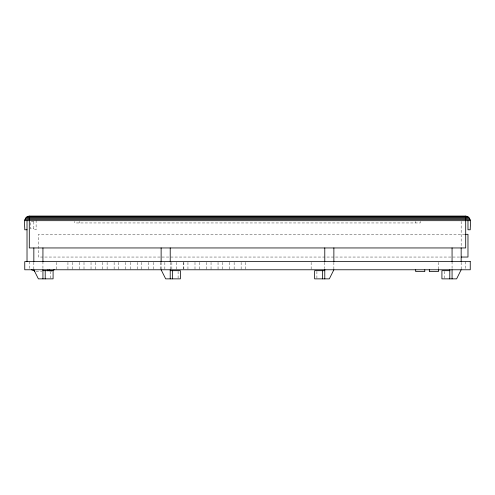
<?xml version="1.0" encoding="UTF-8"?>
<svg xmlns="http://www.w3.org/2000/svg" width="495" height="495" viewBox="0 0 495 495"><rect width="100%" height="100%" fill="white"/><g stroke="black" fill="none" stroke-linecap="round" stroke-linejoin="round"><path stroke-width="0.37" stroke-dasharray="2.48 1.86" d="M33.839 221.587L30.628 221.587L30.628 228.863L33.839 228.863M464.947 234.314L38.387 234.314L38.387 257.047L461.161 257.047M36.116 271.594L41.778 271.594M465.702 261.595L465.702 269.775M461.161 221.438L461.161 247.197M461.161 262.338L461.161 269.775M452.065 261.595L452.065 269.775M444.194 271.427L444.194 278.122M438.428 262.338L438.428 269.775M420.243 221.438L420.243 222.954L74.757 222.954L74.757 221.438M415.701 221.438L415.701 222.954M333.871 262.338L333.871 269.033M324.782 262.338L324.782 268.414M316.905 271.427L316.905 278.122M311.145 262.338L311.145 269.775M245.681 262.338L245.681 269.033M241.133 262.338L241.133 269.775M234.135 262.338L234.135 269.775M229.587 262.338L229.587 269.775M222.589 262.338L222.589 269.775M218.041 262.338L218.041 269.775M211.043 262.338L211.043 269.775M206.495 262.338L206.495 269.775M199.541 262.338L199.541 269.775M194.993 262.338L194.993 269.775M187.952 262.338L187.952 269.775M183.855 262.338L183.855 269.033M183.404 262.338L183.404 269.775M178.095 271.427L178.095 278.122M176.399 262.338L176.399 269.775M171.858 262.338L171.858 269.775M170.218 262.338L170.218 269.033M164.854 262.338L164.854 269.775M161.129 262.338L161.129 269.775M160.312 262.338L160.312 269.775M153.308 262.338L153.308 269.775M148.76 262.338L148.76 269.775M141.762 262.338L141.762 269.775M137.214 262.338L137.214 269.775M130.216 262.338L130.216 269.775M125.668 262.338L125.668 269.775M118.67 262.338L118.67 269.775M114.122 262.338L114.122 269.775M107.124 262.338L107.124 269.775M102.576 262.338L102.576 269.775M95.578 262.338L95.578 269.775M91.031 262.338L91.031 269.775M84.001 262.338L84.001 269.775M79.454 262.338L79.454 269.775M79.299 221.438L79.299 222.954M72.48 262.338L72.48 269.775M67.939 262.338L67.939 269.775M56.572 262.338L56.572 269.775M50.806 271.427L50.806 278.122M42.935 261.595L42.935 269.775M36.116 220.238L36.116 229.773L33.839 229.773L33.839 220.238M33.839 262.338L33.839 269.775M29.298 261.595L29.298 269.775"/><path stroke-width="0.74" d="M27.021 229.773L24.75 229.773C24.997 225.578 22.615 216.618 29.298 216.136L465.702 216.136C472.385 216.618 470.003 225.578 470.25 229.773L467.979 229.773L467.979 220.677M333.871 269.775L329.324 278.864L314.634 278.864L314.634 270.685L324.782 270.685M461.161 269.775L456.613 278.864L441.917 278.864L441.917 270.685L449.918 270.685M51.053 271.074L54.302 269.775M28.122 216.29L466.878 216.29M27.021 216.742L467.979 216.742M26.08 217.466L468.92 217.466M25.356 218.406L469.644 218.406M24.905 219.502L470.095 219.502M24.75 220.677L470.25 220.677M465.702 234.314L467.979 234.314L467.979 257.047L461.161 257.047M42.935 270.685L53.083 270.685L53.083 278.864L38.387 278.864L33.839 269.775M170.218 270.685L180.366 270.685L180.366 278.864L165.677 278.864L161.129 269.775M31.569 269.775L34.817 271.074M465.702 216.136L465.702 247.952L29.298 247.952L29.298 216.136M461.161 247.952L461.161 261.595M452.065 247.952L452.065 261.595M452.065 269.775L452.065 278.864M449.794 269.775L449.794 278.864M438.428 269.775L438.428 271.594L429.338 271.594L429.338 269.775M424.79 269.775L424.79 271.594L415.701 271.594L415.701 269.775M333.871 247.952L333.871 261.595M324.782 247.952L324.782 261.595M324.782 269.169L324.782 278.864M322.505 270.685L322.505 278.864M172.495 270.685L172.495 278.864M170.218 247.952L170.218 261.595M170.218 269.775L170.218 278.864M161.129 247.952L161.129 261.595M49.754 269.775L49.754 270.988M47.935 269.775L47.935 270.988M45.206 270.685L45.206 278.864M42.935 247.952L42.935 261.595M42.935 269.775L42.935 278.864M33.839 247.952L33.839 261.595M27.021 220.677L27.021 261.595M470.25 261.595L24.75 261.595L24.75 269.775L470.25 269.775L470.25 261.595"/></g></svg>
